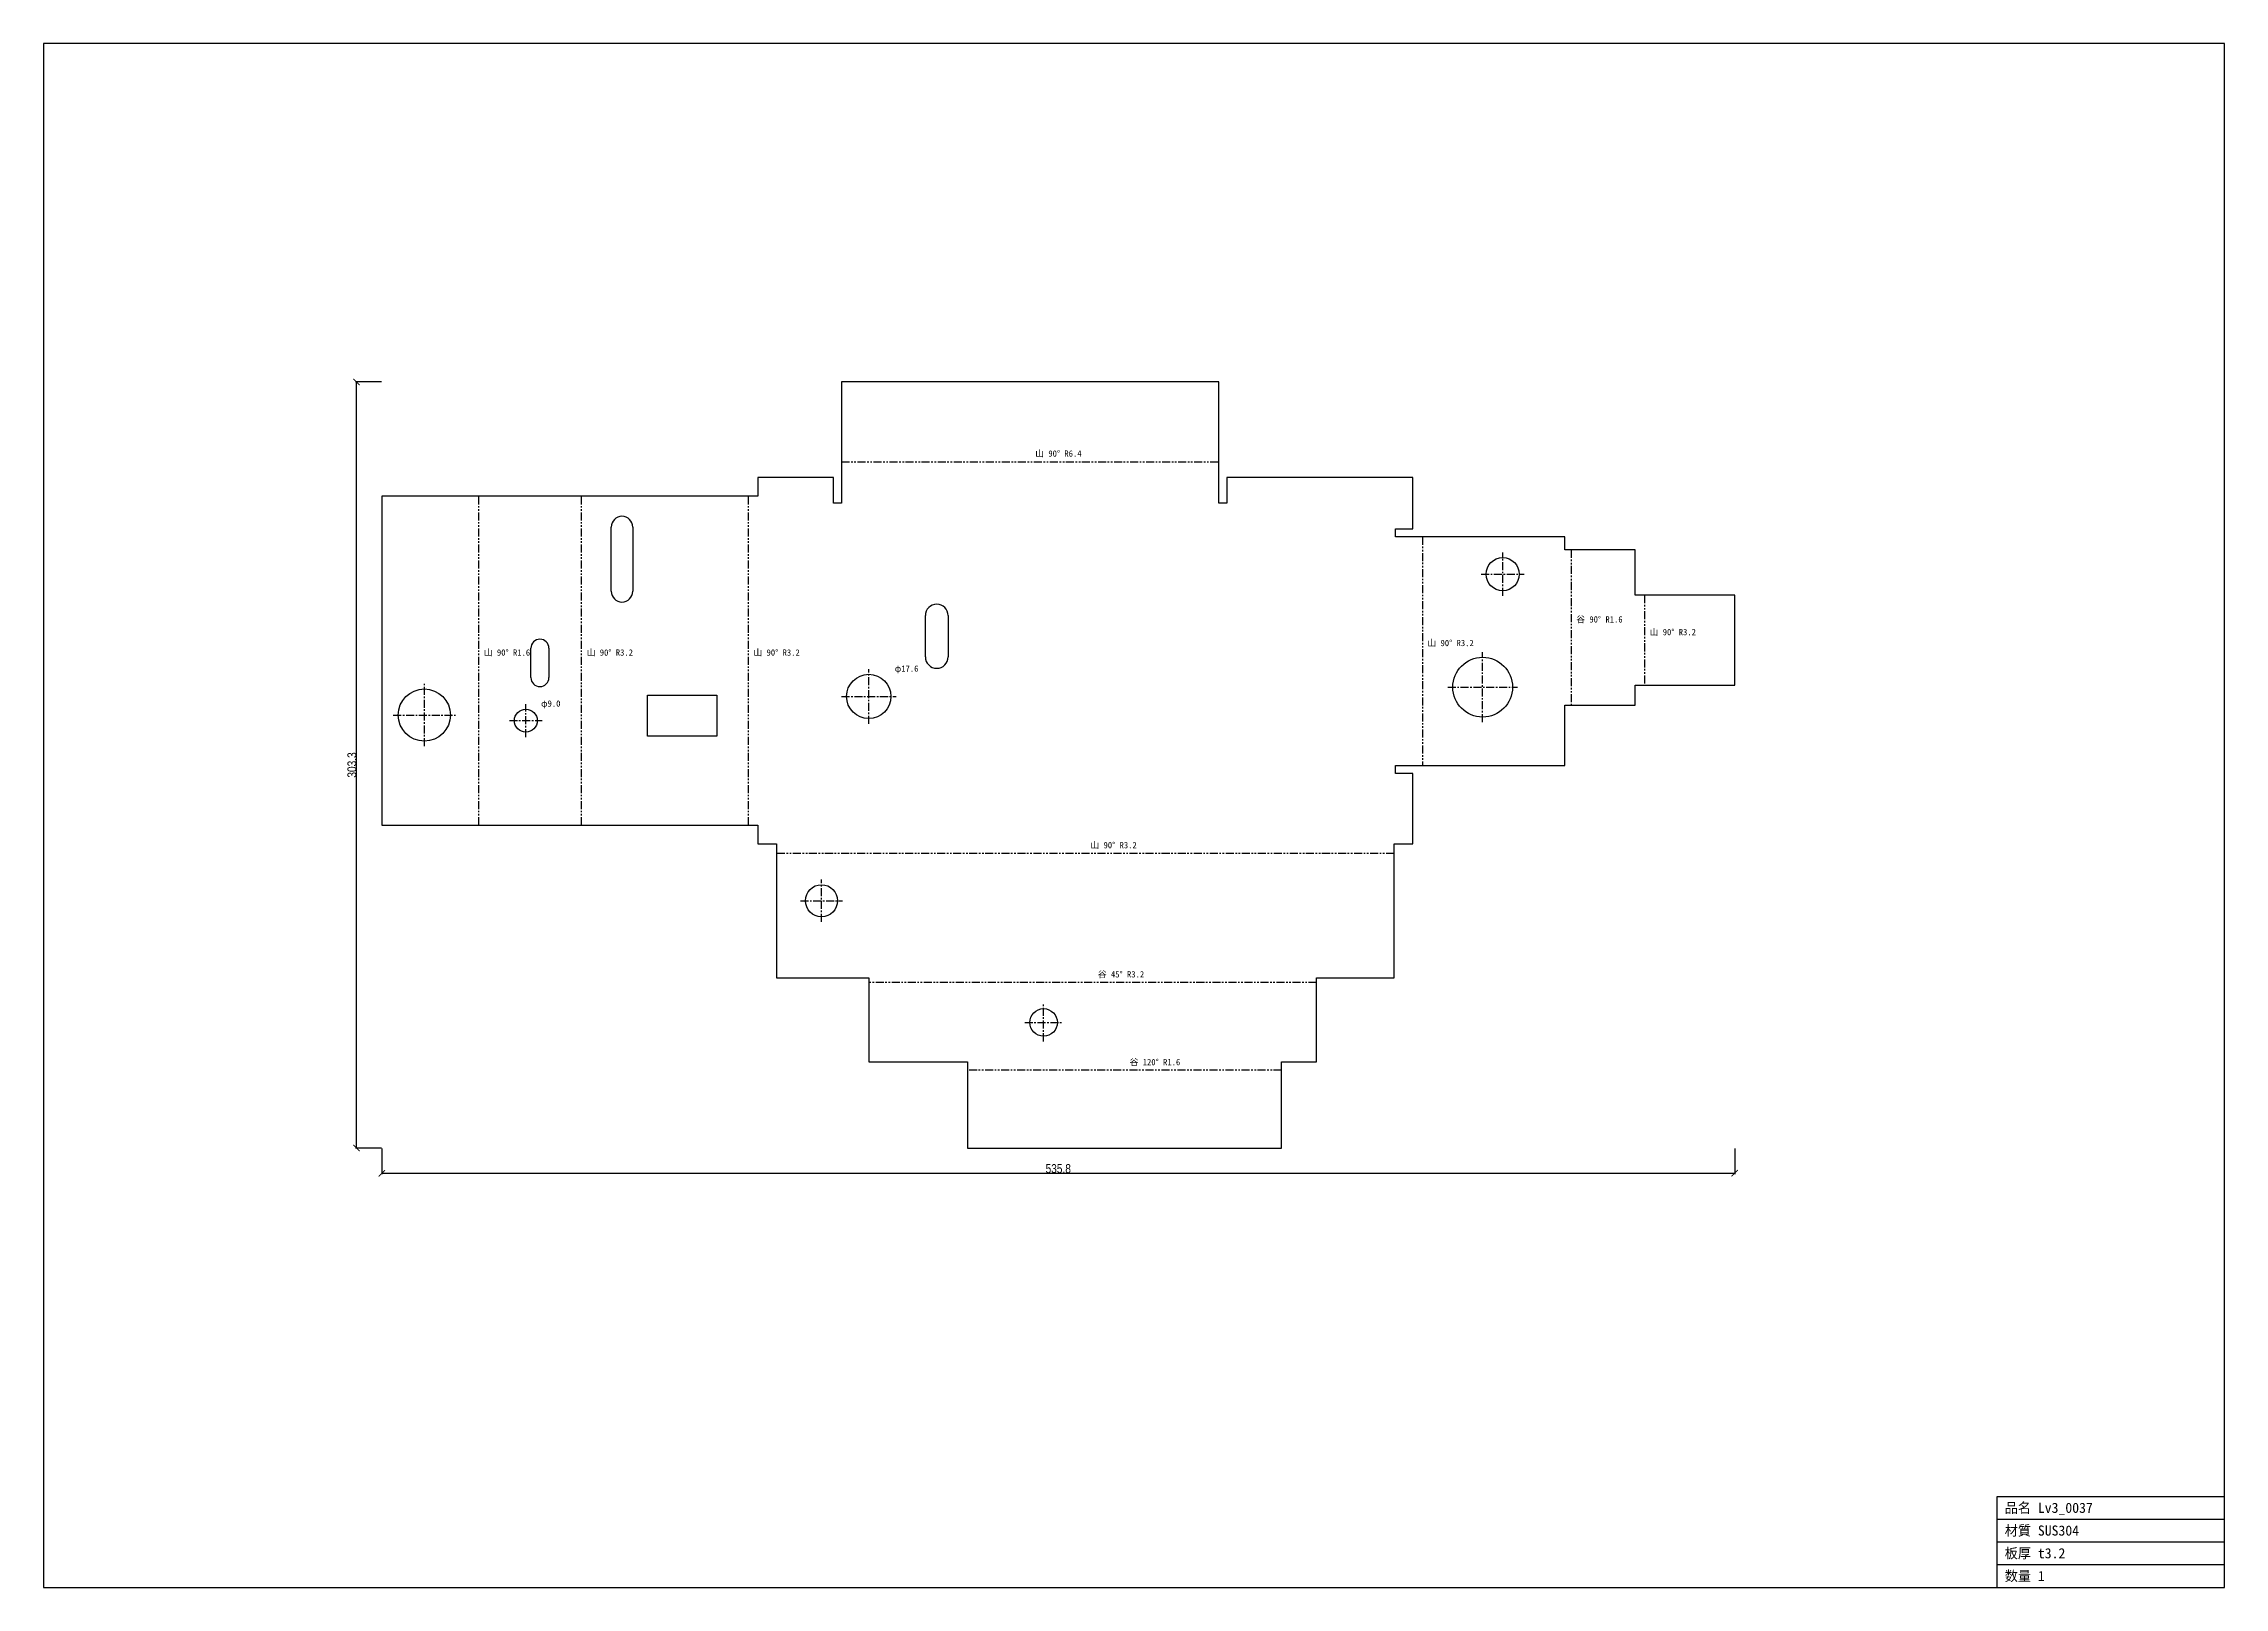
# Model space of a CAD drawing. Header units: millimetres. Extents: x -283 to 581, y -294 to 317.
import ezdxf

# ---------------------------------------------------------------- set-up
doc = ezdxf.new("R2010")
doc.units = ezdxf.units.MM
doc.linetypes.add('CENTER', pattern=[5.08, 3.175, -0.635, 0.635, -0.635])
doc.linetypes.add('PHANTOM', pattern=[6.35, 3.175, -0.635, 0.635, -0.635, 0.635, -0.635])
for name, color, linetype in [('BEND', 7, 'Continuous'), ('CENTER', 7, 'Continuous'), ('CUT', 7, 'Continuous'), ('DIM', 7, 'Continuous'), ('FRAME', 7, 'Continuous'), ('TEXT', 7, 'Continuous')]:
    doc.layers.add(name, color=color, linetype=linetype)
doc.styles.add('OpenSansCondensed-Light', font='OpenSansCondensed-Light.ttf')
doc.dimstyles.new('EZDXF', dxfattribs={"dimtxt": 0.25, "dimasz": 0.175, "dimexe": 0.375, "dimexo": 0.125, "dimgap": 0.1, "dimtad": 1, "dimlfac": 100, "dimzin": 12, "dimdsep": 46, "dimtxsty": 'OpenSansCondensed-Light', "dimblk": 'ARCHTICK', "dimcen": 2.5, "dimazin": 3, "dimtfac": 0.5, "dimtmove": 2, "dimatfit": 3})

# ---------------------------------------------------------------- blocks, each defined once
blk = doc.blocks.new('_ARCHTICK')
at = {"color": 0, "linetype": 'BYBLOCK', "const_width": 0.15}
blk.add_lwpolyline([(-0.5, -0.5), (0.5, 0.5)], dxfattribs=at)

msp = doc.modelspace()

# ---------------------------------------------------------------- linework, layer by layer
at = {"layer": 'BEND', "color": 4, "linetype": 'PHANTOM'}
for p, q in [((33.11, 151.29), (182.56, 151.29)), ((-110.56, 7.4), (-110.56, 137.61)), ((-69.83, 7.4), (-69.83, 137.61)), ((-3.77, 7.4), (-3.77, 137.61)), ((263.17, 121.5), (263.17, 31.05)), ((322.13, 116.38), (322.13, 54.88)), ((351.18, 98.44), (351.18, 62.76)), ((252, -3.77), (7.4, -3.77)), ((221.28, -54.91), (43.99, -54.91)), ((207.45, -89.68), (83, -89.68))]:
    msp.add_line(p, q, dxfattribs=at)
at = {"layer": 'CENTER', "color": 1, "linetype": 'CENTER'}
for p, q in [((295, 98.22), (295, 115.34)), ((286.44, 106.78), (303.56, 106.78)), ((43.91, 47.55), (43.91, 69.14)), ((287.06, 48.21), (287.06, 75.85)), ((-132.1, 38.66), (-132.1, 63.32)), ((273.24, 62.03), (300.88, 62.03)), ((-91.91, 42.26), (-91.91, 55.3)), ((33.12, 58.35), (54.71, 58.35)), ((-144.43, 50.99), (-119.77, 50.99)), ((-98.43, 48.78), (-85.39, 48.78)), ((25.18, -30.88), (25.18, -14.18)), ((16.83, -22.53), (33.53, -22.53)), ((113.16, -78.21), (113.16, -63.26)), ((105.68, -70.73), (120.63, -70.73))]:
    msp.add_line(p, q, dxfattribs=at)
at = {"layer": 'CUT'}
for p, q in [((182.56, 182.89), (33.11, 182.89)), ((33.11, 182.89), (33.11, 134.91)), ((182.56, 134.91), (182.56, 182.89)), ((29.91, 145.01), (0, 145.01)), ((0, 145.01), (0, 137.61)), ((29.91, 134.91), (29.91, 145.01)), ((259.4, 145.01), (185.76, 145.01)), ((185.76, 145.01), (185.76, 134.91)), ((259.4, 124.7), (259.4, 145.01)), ((0, 137.61), (-148.95, 137.61)), ((-148.95, 137.61), (-148.95, 7.4)), ((33.11, 134.91), (29.91, 134.91)), ((185.76, 134.91), (182.56, 134.91)), ((-58.11, 100.02), (-58.11, 125.43)), ((-49.56, 125.43), (-49.56, 100.02)), ((252.5, 121.5), (252.5, 124.7)), ((252.5, 124.7), (259.4, 124.7)), ((319.62, 121.5), (252.5, 121.5)), ((319.62, 116.38), (319.62, 121.5)), ((347.41, 116.38), (319.62, 116.38)), ((347.41, 98.44), (347.41, 116.38)), ((386.88, 98.44), (347.41, 98.44)), ((386.88, 62.76), (386.88, 98.44)), ((66.33, 74), (66.33, 90.35)), ((75.33, 90.35), (75.33, 74)), ((-89.92, 65.84), (-89.92, 77.41)), ((-82.74, 77.41), (-82.74, 65.84)), ((347.41, 54.88), (347.41, 62.76)), ((347.41, 62.76), (386.88, 62.76)), ((-43.78, 42.61), (-43.78, 58.88)), ((-43.78, 58.88), (-16.22, 58.88)), ((-16.22, 58.88), (-16.22, 42.61)), ((319.62, 31.05), (319.62, 54.88)), ((319.62, 54.88), (347.41, 54.88)), ((-16.22, 42.61), (-43.78, 42.61)), ((252.5, 27.85), (252.5, 31.05)), ((252.5, 31.05), (319.62, 31.05)), ((259.4, 27.85), (252.5, 27.85)), ((259.4, 0), (259.4, 27.85)), ((-148.95, 7.4), (0, 7.4)), ((0, 7.4), (0, 0)), ((0, 0), (7.4, 0)), ((7.4, 0), (7.4, -53.02)), ((252, -53.02), (252, 0)), ((252, 0), (259.4, 0)), ((7.4, -53.02), (43.99, -53.02)), ((43.99, -53.02), (43.99, -86.33)), ((221.28, -86.33), (221.28, -53.02)), ((221.28, -53.02), (252, -53.02)), ((43.99, -86.33), (83, -86.33)), ((83, -86.33), (83, -120.46)), ((207.45, -120.46), (207.45, -86.33)), ((207.45, -86.33), (221.28, -86.33)), ((83, -120.46), (207.45, -120.46))]:
    msp.add_line(p, q, dxfattribs=at)
for centre, radius in [((295, 106.78), 6.56), ((287.06, 62.03), 11.82), ((-132.1, 50.99), 10.33), ((43.91, 58.35), 8.79), ((-91.91, 48.78), 4.52), ((25.18, -22.53), 6.35), ((113.16, -70.73), 5.47)]:
    msp.add_circle(centre, radius, dxfattribs=at)
for centre, radius, start, end in [((-53.83, 125.43), 4.27, 0, 180), ((-53.83, 100.02), 4.27, 180, 0), ((70.83, 90.35), 4.5, 0, 180), ((-86.33, 77.41), 3.59, 0, 180), ((70.83, 74), 4.5, 180, 0), ((-86.33, 65.84), 3.59, 180, 0)]:
    msp.add_arc(centre, radius, start, end, dxfattribs=at)
at = {"layer": 'FRAME'}
for p, q in [((580.84, 316.85), (-282.9, 316.85)), ((-282.9, 316.85), (-282.9, -294.41)), ((580.84, -294.41), (580.84, 316.85)), ((490.84, -294.41), (490.84, -258.41)), ((490.84, -258.41), (580.84, -258.41)), ((490.84, -267.41), (580.84, -267.41)), ((490.84, -276.41), (580.84, -276.41)), ((490.84, -285.41), (580.84, -285.41)), ((-282.9, -294.41), (580.84, -294.41))]:
    msp.add_line(p, q, dxfattribs=at)

# ---------------------------------------------------------------- texts
at = {"layer": 'TEXT'}
for s, height, p in [('山 90° R6.4', 2.5, (109.84, 153.29)), ('谷 90° R1.6', 2.5, (324.13, 87.63)), ('山 90° R3.2', 2.5, (265.17, 78.27)), ('山 90° R3.2', 2.5, (353.18, 82.6)), ('山 90° R1.6', 2.5, (-108.56, 74.5)), ('山 90° R3.2', 2.5, (-67.83, 74.5)), ('山 90° R3.2', 2.5, (-1.77, 74.5)), ('φ17.6', 2.5, (54.21, 68.14)), ('φ9.0', 2.5, (-85.89, 54.3)), ('山 90° R3.2', 2.5, (131.7, -1.77)), ('谷 45° R3.2', 2.5, (134.63, -52.91)), ('谷 120° R1.6', 2.5, (147.22, -87.68)), ('品名 Lv3_0037', 4, (493.84, -264.91)), ('材質 SUS304', 4, (493.84, -273.91)), ('板厚 t3.2', 4, (493.84, -282.91)), ('数量 1', 4, (493.84, -291.91))]:
    msp.add_text(s, height=height, dxfattribs=at).set_placement(p)

# ---------------------------------------------------------------- dimensions: what is measured, and where the dimension line sits
at = {"layer": 'DIM'}
msp.add_linear_dim(base=(-158.9463, -120.4574), p1=(-148.9463, -120.4574), p2=(-148.9463, 182.8897), angle=90, dimstyle='EZDXF', override={"dimtxt": 3.5, "dimasz": 2.5, "dimdec": 1, "dimlfac": 1}, dxfattribs=at).render()
msp.add_linear_dim(base=(-148.95, -130.46), p1=(-148.95, -120.46), p2=(386.88, -120.46), dimstyle='EZDXF', override={"dimtxt": 3.5, "dimasz": 2.5, "dimdec": 1, "dimlfac": 1}, dxfattribs=at).render()

doc.saveas('drawing.dxf')
